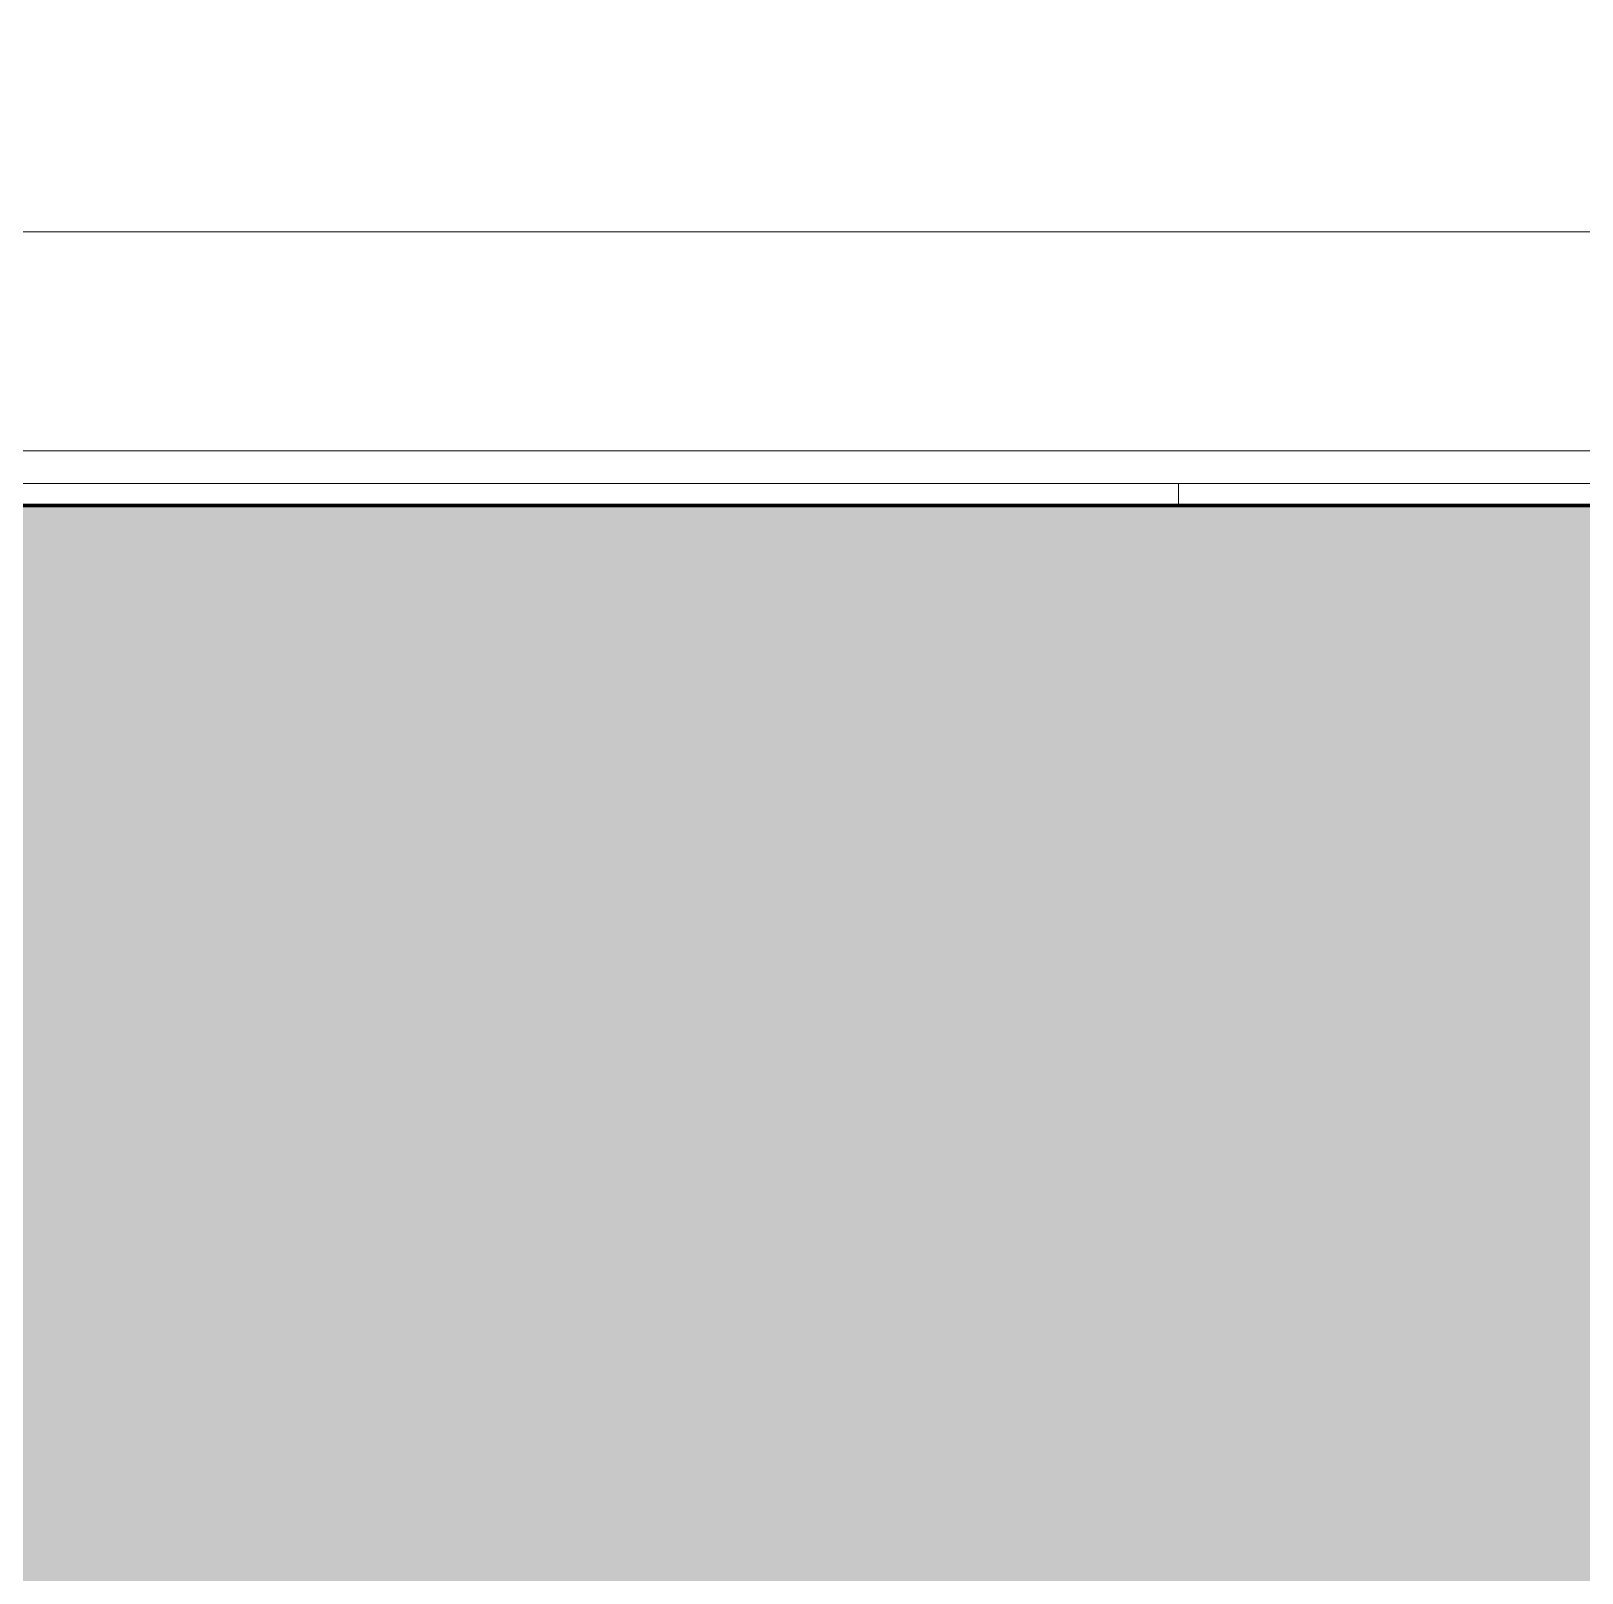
# Model space of a CAD drawing. Header units: millimetres. Extents: x -153298 to 620751, y -313239 to 250031.
# Drawn here: x 119925.4 to 120067.1, y -295094.3 to -294953.4 of the extents above; entities that cross this region are included whole.
import ezdxf

# ---------------------------------------------------------------- set-up
doc = ezdxf.new("R2010")
doc.units = ezdxf.units.MM
for name, pattern in [('Centre', [31.75, 6.35, -4.7625, 15.875, -4.7625]), ('DPA_Hidden 50', [3, 2, -1]), ('DPA_Hidden 500', [1.4, 0.8, -0.6])]:
    doc.linetypes.add(name, pattern=pattern)
for name, color, linetype, lineweight in [('A-DETL-GENF', 7, 'Continuous', 35), ('A-FLOR-FNSH', 7, 'Continuous', 70), ('A-FLOR-LEVL', 7, 'Continuous', 35), ('A-FLOR-PATT', 7, 'Continuous', 70), ('A-GENM', 7, 'Continuous', 9), ('A-GENM-HDLN', 7, 'DPA_Hidden 500', 9), ('A-GLAZ-CURT', 7, 'Continuous', 9)]:
    doc.layers.add(name, color=color, linetype=linetype, lineweight=lineweight)
pattern_1 = [(50, (108217.3, -305821.75), (728.737, -63.756), [76.2, -838.2]), (355, (108217.3, -305821.75), (-140.972, 764.228), [60.96, -670.56]), (100.451, (108278, -305827.1), (587.77, 700.467), [64.76, -712.36]), (46.184, (108217.3, -305618.55), (1084.316, -168.17), [114.3, -1257.3]), (96.636, (108307.7, -305632.6), (949.61, 989.71), [97.14, -1068.54]), (351.184, (108217.3, -305618.6), (949.62, 989.7), [91.44, -1005.84]), (21, (108318.9, -305669.35), (606.458, -409.06), [76.2, -838.2]), (326, (108318.9, -305669.35), (247.208, 736.753), [60.96, -670.56]), (71.451, (108369.44, -305703.44), (853.668, 327.685), [64.76, -712.36]), (37.5, (108217.3, -305821.75), (12.3547, 338.22), [33.528, -628.904, 33.528, -647.192, -673.1]), (37.5, (108217.3, -305821.75), (12.3547, 338.22), [-1343.152, 33.528, -639.572]), (7.5, (108217.3, -305821.75), (267.279, 400.722), [33.528, -354.584, 33.528, -613.664, -256.54]), (7.5, (108217.3, -305821.75), (267.279, 400.722), [-1035.304, 33.528, -223.012]), (327.5, (107990.73, -305821.75), (542.3633, -22.9153), [33.528, -220.472, 33.528, -758.952, -1051.56]), (327.5, (107990.73, -305821.75), (542.3633, -22.9153), [-1046.48, 33.528, -1018.032]), (317.5, (107889.13, -305821.75), (592.517, 101.707), [33.528, -296.672, 33.528, -492.76, -746.76]), (317.5, (107889.13, -305821.75), (592.517, 101.707), [-856.488, 33.528, -713.232])]

# ---------------------------------------------------------------- blocks, each defined once
blk = doc.blocks.new('DPA_CP_Fence Type D - Fence Post Left w MRTA Logo-17948346-2120-01 ENTRANCE 1 SECTION A')
at = {"layer": 'A-GLAZ-CURT', "color": 7}
for p, q in [((-864221.14, 101475), (-863160.29, 101475)), ((-863160.29, 101475), (-864221.14, 101475))]:
    blk.add_line(p, q, dxfattribs=at)
blk = doc.blocks.new('DPA_GM-Manhole Cover Type 2 - 900x900-V186-2120-01 ENTRANCE 1 SECTION A')
at = {"layer": 'A-GENM', "color": 7}
for p, q in [((-863220, 101452), (-863490, 101452)), ((-863490, 101452), (-863220, 101452)), ((-863140, 101452), (-863220, 101452)), ((-863220, 101452), (-863140, 101452)), ((-863220, 101450), (-863220, 101452)), ((-863220, 101450), (-863220, 101452)), ((-863125, 101450), (-864035, 101450)), ((-864035, 101450), (-863125, 101450)), ((-863130, 101450), (-864030, 101450)), ((-864030, 101450), (-863130, 101450)), ((-864020, 101450), (-863140, 101450)), ((-863140, 101450), (-864020, 101450)), ((-863220, 101450), (-863490, 101450)), ((-863490, 101450), (-863220, 101450)), ((-863140, 101450), (-863220, 101450)), ((-863220, 101450), (-863140, 101450))]:
    blk.add_line(p, q, dxfattribs=at)
at = {"layer": 'A-GENM-HDLN', "color": 7}
for p, q in [((-864180, 101450), (-862980, 101450)), ((-862980, 101450), (-864180, 101450)), ((-863125, 101450), (-864035, 101450)), ((-864035, 101450), (-863125, 101450))]:
    blk.add_line(p, q, dxfattribs=at)
blk = doc.blocks.new('DPA_Drainage Gutter_Landscape_Type A - DPA_Drainage Gutter_Landscape_Type A-17901946-2120-01 ENTRANCE 1 SECTION A')
at = {"layer": 'A-GENM', "color": 7}
for p, q in [((-863521.76, 101455), (-863126.76, 101455)), ((-863126.76, 101455), (-863521.76, 101455)), ((-863521.76, 101455), (-863126.76, 101455)), ((-863126.76, 101455), (-863521.76, 101455)), ((-863521.76, 101455), (-863126.76, 101455)), ((-863126.76, 101455), (-863521.76, 101455)), ((-863521.76, 101455), (-863126.76, 101455)), ((-863126.76, 101455), (-863521.76, 101455)), ((-863521.76, 101455), (-863126.76, 101455)), ((-863126.76, 101455), (-863521.76, 101455)), ((-863521.76, 101455), (-863126.76, 101455)), ((-863126.76, 101455), (-863521.76, 101455)), ((-863521.76, 101455), (-863126.76, 101455)), ((-863126.76, 101455), (-863521.76, 101455)), ((-863521.76, 101455), (-863126.76, 101455)), ((-863126.76, 101455), (-863521.76, 101455)), ((-863521.76, 101455), (-863126.76, 101455)), ((-863126.76, 101455), (-863521.76, 101455)), ((-863521.76, 101455), (-863126.76, 101455)), ((-863126.76, 101455), (-863521.76, 101455)), ((-863323.26, 101455), (-863245.76, 101455)), ((-863245.76, 101455), (-863323.26, 101455)), ((-863323.26, 101455), (-863245.76, 101455)), ((-863245.76, 101455), (-863323.26, 101455)), ((-863323.26, 101455), (-863245.76, 101455)), ((-863245.76, 101455), (-863323.26, 101455)), ((-863323.26, 101455), (-863245.76, 101455)), ((-863245.76, 101455), (-863323.26, 101455)), ((-863323.26, 101455), (-863245.76, 101455)), ((-863245.76, 101455), (-863323.26, 101455)), ((-863323.26, 101455), (-863245.76, 101455)), ((-863245.76, 101455), (-863323.26, 101455)), ((-863323.26, 101455), (-863245.76, 101455)), ((-863245.76, 101455), (-863323.26, 101455)), ((-863323.26, 101455), (-863245.76, 101455)), ((-863245.76, 101455), (-863323.26, 101455)), ((-863323.26, 101455), (-863245.76, 101455)), ((-863245.76, 101455), (-863323.26, 101455)), ((-863323.26, 101455), (-863245.76, 101455)), ((-863245.76, 101455), (-863323.26, 101455)), ((-863323.26, 101455), (-863245.76, 101455)), ((-863245.76, 101455), (-863323.26, 101455)), ((-863323.26, 101455), (-863245.76, 101455)), ((-863245.76, 101455), (-863323.26, 101455)), ((-863323.26, 101455), (-863245.76, 101455)), ((-863245.76, 101455), (-863323.26, 101455)), ((-863323.26, 101455), (-863245.76, 101455)), ((-863245.76, 101455), (-863323.26, 101455)), ((-863323.26, 101455), (-863245.76, 101455)), ((-863245.76, 101455), (-863323.26, 101455)), ((-863323.26, 101455), (-863245.76, 101455)), ((-863245.76, 101455), (-863323.26, 101455)), ((-863323.26, 101455), (-863245.76, 101455)), ((-863245.76, 101455), (-863323.26, 101455)), ((-863323.26, 101455), (-863245.76, 101455)), ((-863245.76, 101455), (-863323.26, 101455)), ((-863323.26, 101455), (-863245.76, 101455)), ((-863245.76, 101455), (-863323.26, 101455)), ((-863323.26, 101455), (-863245.76, 101455)), ((-863245.76, 101455), (-863323.26, 101455)), ((-863323.26, 101455), (-863245.76, 101455)), ((-863245.76, 101455), (-863323.26, 101455)), ((-863323.26, 101455), (-863245.76, 101455)), ((-863245.76, 101455), (-863323.26, 101455)), ((-863323.26, 101455), (-863245.76, 101455)), ((-863245.76, 101455), (-863323.26, 101455)), ((-863323.26, 101455), (-863245.76, 101455)), ((-863245.76, 101455), (-863323.26, 101455)), ((-863323.26, 101455), (-863245.76, 101455)), ((-863245.76, 101455), (-863323.26, 101455)), ((-863323.26, 101455), (-863245.76, 101455)), ((-863245.76, 101455), (-863323.26, 101455)), ((-863323.26, 101455), (-863245.76, 101455)), ((-863245.76, 101455), (-863323.26, 101455)), ((-863323.26, 101455), (-863245.76, 101455)), ((-863245.76, 101455), (-863323.26, 101455)), ((-863323.26, 101455), (-863245.76, 101455)), ((-863245.76, 101455), (-863323.26, 101455)), ((-863323.26, 101455), (-863245.76, 101455)), ((-863245.76, 101455), (-863323.26, 101455)), ((-863323.26, 101455), (-863245.76, 101455)), ((-863245.76, 101455), (-863323.26, 101455)), ((-863323.26, 101455), (-863245.76, 101455)), ((-863245.76, 101455), (-863323.26, 101455)), ((-863323.26, 101455), (-863245.76, 101455)), ((-863245.76, 101455), (-863323.26, 101455)), ((-863323.26, 101455), (-863245.76, 101455)), ((-863245.76, 101455), (-863323.26, 101455)), ((-863323.26, 101455), (-863245.76, 101455)), ((-863245.76, 101455), (-863323.26, 101455)), ((-863323.26, 101455), (-863245.76, 101455)), ((-863245.76, 101455), (-863323.26, 101455)), ((-863323.26, 101455), (-863245.76, 101455)), ((-863245.76, 101455), (-863323.26, 101455)), ((-863323.26, 101455), (-863245.76, 101455)), ((-863245.76, 101455), (-863323.26, 101455)), ((-863323.26, 101455), (-863245.76, 101455)), ((-863245.76, 101455), (-863323.26, 101455)), ((-863323.26, 101455), (-863245.76, 101455)), ((-863245.76, 101455), (-863323.26, 101455)), ((-863323.26, 101455), (-863245.76, 101455)), ((-863245.76, 101455), (-863323.26, 101455)), ((-863323.26, 101455), (-863245.76, 101455)), ((-863245.76, 101455), (-863323.26, 101455)), ((-863323.26, 101455), (-863245.76, 101455)), ((-863245.76, 101455), (-863323.26, 101455)), ((-863323.26, 101455), (-863245.76, 101455)), ((-863245.76, 101455), (-863323.26, 101455)), ((-863323.26, 101455), (-863245.76, 101455)), ((-863245.76, 101455), (-863323.26, 101455)), ((-863323.26, 101455), (-863245.76, 101455)), ((-863245.76, 101455), (-863323.26, 101455)), ((-863323.26, 101455), (-863245.76, 101455)), ((-863245.76, 101455), (-863323.26, 101455)), ((-863323.26, 101455), (-863245.76, 101455)), ((-863245.76, 101455), (-863323.26, 101455)), ((-863323.26, 101455), (-863245.76, 101455)), ((-863245.76, 101455), (-863323.26, 101455)), ((-863323.26, 101455), (-863245.76, 101455)), ((-863245.76, 101455), (-863323.26, 101455)), ((-863323.26, 101455), (-863245.76, 101455)), ((-863245.76, 101455), (-863323.26, 101455)), ((-863323.26, 101455), (-863245.76, 101455)), ((-863245.76, 101455), (-863323.26, 101455)), ((-863323.26, 101455), (-863245.76, 101455)), ((-863245.76, 101455), (-863323.26, 101455)), ((-863323.26, 101455), (-863245.76, 101455)), ((-863245.76, 101455), (-863323.26, 101455)), ((-863323.26, 101455), (-863245.76, 101455)), ((-863245.76, 101455), (-863323.26, 101455)), ((-863323.26, 101455), (-863245.76, 101455)), ((-863245.76, 101455), (-863323.26, 101455)), ((-863323.26, 101455), (-863245.76, 101455)), ((-863245.76, 101455), (-863323.26, 101455)), ((-863323.26, 101455), (-863245.76, 101455)), ((-863245.76, 101455), (-863323.26, 101455)), ((-863323.26, 101455), (-863245.76, 101455)), ((-863245.76, 101455), (-863323.26, 101455)), ((-863323.26, 101455), (-863245.76, 101455)), ((-863245.76, 101455), (-863323.26, 101455)), ((-863323.26, 101455), (-863245.76, 101455)), ((-863245.76, 101455), (-863323.26, 101455)), ((-863323.26, 101455), (-863245.76, 101455)), ((-863245.76, 101455), (-863323.26, 101455)), ((-863323.26, 101455), (-863245.76, 101455)), ((-863245.76, 101455), (-863323.26, 101455)), ((-863323.26, 101455), (-863245.76, 101455)), ((-863245.76, 101455), (-863323.26, 101455)), ((-863323.26, 101455), (-863245.76, 101455)), ((-863245.76, 101455), (-863323.26, 101455)), ((-863323.26, 101455), (-863245.76, 101455)), ((-863245.76, 101455), (-863323.26, 101455)), ((-863323.26, 101455), (-863245.76, 101455)), ((-863245.76, 101455), (-863323.26, 101455)), ((-863323.26, 101455), (-863245.76, 101455)), ((-863245.76, 101455), (-863323.26, 101455)), ((-863323.26, 101455), (-863245.76, 101455)), ((-863245.76, 101455), (-863323.26, 101455)), ((-863323.26, 101455), (-863245.76, 101455)), ((-863245.76, 101455), (-863323.26, 101455)), ((-863323.26, 101455), (-863245.76, 101455)), ((-863245.76, 101455), (-863323.26, 101455)), ((-863323.26, 101455), (-863245.76, 101455)), ((-863245.76, 101455), (-863323.26, 101455)), ((-863323.26, 101455), (-863245.76, 101455)), ((-863245.76, 101455), (-863323.26, 101455)), ((-863323.26, 101455), (-863245.76, 101455)), ((-863245.76, 101455), (-863323.26, 101455)), ((-863323.26, 101455), (-863245.76, 101455)), ((-863245.76, 101455), (-863323.26, 101455)), ((-863323.26, 101455), (-863245.76, 101455)), ((-863245.76, 101455), (-863323.26, 101455)), ((-863323.26, 101455), (-863245.76, 101455)), ((-863245.76, 101455), (-863323.26, 101455)), ((-863323.26, 101455), (-863245.76, 101455)), ((-863245.76, 101455), (-863323.26, 101455)), ((-863323.26, 101455), (-863245.76, 101455)), ((-863245.76, 101455), (-863323.26, 101455)), ((-863323.26, 101455), (-863245.76, 101455)), ((-863245.76, 101455), (-863323.26, 101455)), ((-863323.26, 101455), (-863245.76, 101455)), ((-863245.76, 101455), (-863323.26, 101455)), ((-863323.26, 101455), (-863245.76, 101455)), ((-863245.76, 101455), (-863323.26, 101455)), ((-863323.26, 101455), (-863245.76, 101455)), ((-863245.76, 101455), (-863323.26, 101455)), ((-863323.26, 101455), (-863245.76, 101455)), ((-863245.76, 101455), (-863323.26, 101455)), ((-863323.26, 101455), (-863245.76, 101455)), ((-863245.76, 101455), (-863323.26, 101455)), ((-863323.26, 101455), (-863245.76, 101455)), ((-863245.76, 101455), (-863323.26, 101455)), ((-863323.26, 101455), (-863245.76, 101455)), ((-863245.76, 101455), (-863323.26, 101455)), ((-863323.26, 101455), (-863245.76, 101455)), ((-863245.76, 101455), (-863323.26, 101455)), ((-863323.26, 101455), (-863245.76, 101455)), ((-863245.76, 101455), (-863323.26, 101455)), ((-863323.26, 101455), (-863245.76, 101455)), ((-863245.76, 101455), (-863323.26, 101455)), ((-863323.26, 101455), (-863245.76, 101455)), ((-863245.76, 101455), (-863323.26, 101455)), ((-863323.26, 101455), (-863245.76, 101455)), ((-863245.76, 101455), (-863323.26, 101455)), ((-863323.26, 101455), (-863245.76, 101455)), ((-863245.76, 101455), (-863323.26, 101455)), ((-863323.26, 101455), (-863245.76, 101455)), ((-863245.76, 101455), (-863323.26, 101455)), ((-863323.26, 101455), (-863245.76, 101455)), ((-863245.76, 101455), (-863323.26, 101455)), ((-863323.26, 101455), (-863245.76, 101455)), ((-863245.76, 101455), (-863323.26, 101455)), ((-863323.26, 101455), (-863245.76, 101455)), ((-863245.76, 101455), (-863323.26, 101455)), ((-863323.26, 101455), (-863245.76, 101455)), ((-863245.76, 101455), (-863323.26, 101455)), ((-863323.26, 101455), (-863245.76, 101455)), ((-863245.76, 101455), (-863323.26, 101455)), ((-863323.26, 101455), (-863245.76, 101455)), ((-863245.76, 101455), (-863323.26, 101455)), ((-863323.26, 101455), (-863245.76, 101455)), ((-863245.76, 101455), (-863323.26, 101455)), ((-863323.26, 101455), (-863245.76, 101455)), ((-863245.76, 101455), (-863323.26, 101455)), ((-863323.26, 101455), (-863245.76, 101455)), ((-863245.76, 101455), (-863323.26, 101455)), ((-863323.26, 101455), (-863245.76, 101455)), ((-863245.76, 101455), (-863323.26, 101455)), ((-863323.26, 101455), (-863245.76, 101455)), ((-863245.76, 101455), (-863323.26, 101455)), ((-863323.26, 101455), (-863245.76, 101455)), ((-863245.76, 101455), (-863323.26, 101455)), ((-863323.26, 101455), (-863245.76, 101455)), ((-863245.76, 101455), (-863323.26, 101455)), ((-863323.26, 101455), (-863245.76, 101455)), ((-863245.76, 101455), (-863323.26, 101455)), ((-863323.26, 101455), (-863245.76, 101455)), ((-863245.76, 101455), (-863323.26, 101455)), ((-863323.26, 101455), (-863245.76, 101455)), ((-863245.76, 101455), (-863323.26, 101455)), ((-863323.26, 101455), (-863245.76, 101455)), ((-863245.76, 101455), (-863323.26, 101455)), ((-863323.26, 101455), (-863245.76, 101455)), ((-863245.76, 101455), (-863323.26, 101455)), ((-863323.26, 101455), (-863245.76, 101455)), ((-863245.76, 101455), (-863323.26, 101455)), ((-863323.26, 101455), (-863245.76, 101455)), ((-863245.76, 101455), (-863323.26, 101455)), ((-863323.26, 101455), (-863245.76, 101455)), ((-863245.76, 101455), (-863323.26, 101455)), ((-863323.26, 101455), (-863245.76, 101455)), ((-863245.76, 101455), (-863323.26, 101455)), ((-863323.26, 101455), (-863245.76, 101455)), ((-863245.76, 101455), (-863323.26, 101455)), ((-863323.26, 101455), (-863245.76, 101455)), ((-863245.76, 101455), (-863323.26, 101455)), ((-863323.26, 101455), (-863245.76, 101455)), ((-863245.76, 101455), (-863323.26, 101455)), ((-863323.26, 101455), (-863245.76, 101455)), ((-863245.76, 101455), (-863323.26, 101455)), ((-863323.26, 101455), (-863245.76, 101455)), ((-863245.76, 101455), (-863323.26, 101455)), ((-863323.26, 101455), (-863245.76, 101455)), ((-863245.76, 101455), (-863323.26, 101455)), ((-863323.26, 101455), (-863245.76, 101455)), ((-863245.76, 101455), (-863323.26, 101455)), ((-863323.26, 101455), (-863245.76, 101455)), ((-863245.76, 101455), (-863323.26, 101455)), ((-863323.26, 101455), (-863245.76, 101455)), ((-863245.76, 101455), (-863323.26, 101455)), ((-863323.26, 101455), (-863245.76, 101455)), ((-863245.76, 101455), (-863323.26, 101455)), ((-863323.26, 101455), (-863245.76, 101455)), ((-863245.76, 101455), (-863323.26, 101455)), ((-863323.26, 101455), (-863245.76, 101455)), ((-863245.76, 101455), (-863323.26, 101455)), ((-863323.26, 101455), (-863245.76, 101455)), ((-863245.76, 101455), (-863323.26, 101455)), ((-863323.26, 101455), (-863245.76, 101455)), ((-863245.76, 101455), (-863323.26, 101455)), ((-863323.26, 101455), (-863245.76, 101455)), ((-863245.76, 101455), (-863323.26, 101455)), ((-863323.26, 101455), (-863245.76, 101455)), ((-863245.76, 101455), (-863323.26, 101455)), ((-863323.26, 101455), (-863245.76, 101455)), ((-863245.76, 101455), (-863323.26, 101455)), ((-863323.26, 101455), (-863245.76, 101455)), ((-863245.76, 101455), (-863323.26, 101455)), ((-863323.26, 101455), (-863245.76, 101455)), ((-863245.76, 101455), (-863323.26, 101455)), ((-863323.26, 101455), (-863245.76, 101455)), ((-863245.76, 101455), (-863323.26, 101455)), ((-863323.26, 101455), (-863245.76, 101455)), ((-863245.76, 101455), (-863323.26, 101455)), ((-863323.26, 101455), (-863245.76, 101455)), ((-863245.76, 101455), (-863323.26, 101455)), ((-863323.26, 101455), (-863245.76, 101455)), ((-863245.76, 101455), (-863323.26, 101455)), ((-863323.26, 101455), (-863245.76, 101455)), ((-863245.76, 101455), (-863323.26, 101455)), ((-863323.26, 101455), (-863245.76, 101455)), ((-863245.76, 101455), (-863323.26, 101455)), ((-863323.26, 101455), (-863245.76, 101455)), ((-863245.76, 101455), (-863323.26, 101455)), ((-863323.26, 101455), (-863245.76, 101455)), ((-863245.76, 101455), (-863323.26, 101455)), ((-863323.26, 101455), (-863245.76, 101455)), ((-863245.76, 101455), (-863323.26, 101455)), ((-863323.26, 101455), (-863245.76, 101455)), ((-863245.76, 101455), (-863323.26, 101455)), ((-863323.26, 101455), (-863245.76, 101455)), ((-863245.76, 101455), (-863323.26, 101455)), ((-863323.26, 101455), (-863245.76, 101455)), ((-863245.76, 101455), (-863323.26, 101455)), ((-863323.26, 101455), (-863245.76, 101455)), ((-863245.76, 101455), (-863323.26, 101455)), ((-863323.26, 101455), (-863245.76, 101455)), ((-863245.76, 101455), (-863323.26, 101455)), ((-863323.26, 101455), (-863245.76, 101455)), ((-863245.76, 101455), (-863323.26, 101455)), ((-863323.26, 101455), (-863245.76, 101455)), ((-863245.76, 101455), (-863323.26, 101455)), ((-863323.26, 101455), (-863245.76, 101455)), ((-863245.76, 101455), (-863323.26, 101455)), ((-863323.26, 101455), (-863245.76, 101455)), ((-863245.76, 101455), (-863323.26, 101455)), ((-863323.26, 101455), (-863245.76, 101455)), ((-863245.76, 101455), (-863323.26, 101455)), ((-863323.26, 101455), (-863245.76, 101455)), ((-863245.76, 101455), (-863323.26, 101455)), ((-863323.26, 101455), (-863245.76, 101455)), ((-863245.76, 101455), (-863323.26, 101455)), ((-863323.26, 101455), (-863245.76, 101455)), ((-863245.76, 101455), (-863323.26, 101455)), ((-863323.26, 101455), (-863245.76, 101455)), ((-863245.76, 101455), (-863323.26, 101455)), ((-863323.26, 101455), (-863245.76, 101455)), ((-863245.76, 101455), (-863323.26, 101455)), ((-863323.26, 101455), (-863245.76, 101455)), ((-863245.76, 101455), (-863323.26, 101455)), ((-863323.26, 101455), (-863245.76, 101455)), ((-863245.76, 101455), (-863323.26, 101455)), ((-863323.26, 101455), (-863245.76, 101455)), ((-863245.76, 101455), (-863323.26, 101455)), ((-863323.26, 101455), (-863245.76, 101455)), ((-863245.76, 101455), (-863323.26, 101455)), ((-863323.26, 101455), (-863245.76, 101455)), ((-863245.76, 101455), (-863323.26, 101455)), ((-863323.26, 101455), (-863245.76, 101455)), ((-863245.76, 101455), (-863323.26, 101455)), ((-863323.26, 101455), (-863245.76, 101455)), ((-863245.76, 101455), (-863323.26, 101455)), ((-863323.26, 101455), (-863245.76, 101455)), ((-863245.76, 101455), (-863323.26, 101455)), ((-863323.26, 101455), (-863245.76, 101455)), ((-863245.76, 101455), (-863323.26, 101455)), ((-863323.26, 101455), (-863245.76, 101455)), ((-863245.76, 101455), (-863323.26, 101455)), ((-863323.26, 101455), (-863245.76, 101455)), ((-863245.76, 101455), (-863323.26, 101455)), ((-863323.26, 101455), (-863245.76, 101455)), ((-863245.76, 101455), (-863323.26, 101455)), ((-863323.26, 101455), (-863245.76, 101455)), ((-863245.76, 101455), (-863323.26, 101455)), ((-863323.26, 101455), (-863245.76, 101455)), ((-863245.76, 101455), (-863323.26, 101455)), ((-863323.26, 101455), (-863245.76, 101455)), ((-863245.76, 101455), (-863323.26, 101455)), ((-863323.26, 101455), (-863245.76, 101455)), ((-863245.76, 101455), (-863323.26, 101455)), ((-863323.26, 101455), (-863245.76, 101455)), ((-863245.76, 101455), (-863323.26, 101455)), ((-863323.26, 101455), (-863245.76, 101455)), ((-863245.76, 101455), (-863323.26, 101455)), ((-863323.26, 101455), (-863245.76, 101455)), ((-863245.76, 101455), (-863323.26, 101455)), ((-863323.26, 101455), (-863245.76, 101455)), ((-863245.76, 101455), (-863323.26, 101455)), ((-863323.26, 101455), (-863245.76, 101455)), ((-863245.76, 101455), (-863323.26, 101455)), ((-863323.26, 101455), (-863245.76, 101455)), ((-863245.76, 101455), (-863323.26, 101455)), ((-863323.26, 101455), (-863245.76, 101455)), ((-863245.76, 101455), (-863323.26, 101455)), ((-863323.26, 101455), (-863245.76, 101455)), ((-863245.76, 101455), (-863323.26, 101455)), ((-863323.26, 101455), (-863245.76, 101455)), ((-863245.76, 101455), (-863323.26, 101455)), ((-863323.26, 101455), (-863245.76, 101455)), ((-863245.76, 101455), (-863323.26, 101455)), ((-863323.26, 101455), (-863245.76, 101455)), ((-863245.76, 101455), (-863323.26, 101455)), ((-863323.26, 101455), (-863245.76, 101455)), ((-863245.76, 101455), (-863323.26, 101455)), ((-863323.26, 101455), (-863245.76, 101455)), ((-863245.76, 101455), (-863323.26, 101455)), ((-863323.26, 101455), (-863245.76, 101455)), ((-863245.76, 101455), (-863323.26, 101455)), ((-863323.26, 101455), (-863245.76, 101455)), ((-863245.76, 101455), (-863323.26, 101455)), ((-863323.26, 101455), (-863245.76, 101455)), ((-863245.76, 101455), (-863323.26, 101455)), ((-863323.26, 101455), (-863245.76, 101455)), ((-863245.76, 101455), (-863323.26, 101455)), ((-863323.26, 101455), (-863245.76, 101455)), ((-863245.76, 101455), (-863323.26, 101455)), ((-863323.26, 101455), (-863245.76, 101455)), ((-863245.76, 101455), (-863323.26, 101455)), ((-863323.26, 101455), (-863245.76, 101455)), ((-863245.76, 101455), (-863323.26, 101455)), ((-863323.26, 101455), (-863245.76, 101455)), ((-863245.76, 101455), (-863323.26, 101455)), ((-863323.26, 101455), (-863245.76, 101455)), ((-863245.76, 101455), (-863323.26, 101455)), ((-863323.26, 101455), (-863245.76, 101455)), ((-863245.76, 101455), (-863323.26, 101455)), ((-863323.26, 101455), (-863245.76, 101455)), ((-863245.76, 101455), (-863323.26, 101455)), ((-863323.26, 101455), (-863245.76, 101455)), ((-863245.76, 101455), (-863323.26, 101455)), ((-863323.26, 101455), (-863245.76, 101455)), ((-863245.76, 101455), (-863323.26, 101455)), ((-863323.26, 101455), (-863245.76, 101455)), ((-863245.76, 101455), (-863323.26, 101455)), ((-863323.26, 101455), (-863245.76, 101455)), ((-863245.76, 101455), (-863323.26, 101455)), ((-863323.26, 101455), (-863245.76, 101455)), ((-863245.76, 101455), (-863323.26, 101455)), ((-863323.26, 101455), (-863245.76, 101455)), ((-863245.76, 101455), (-863323.26, 101455)), ((-863323.26, 101455), (-863245.76, 101455)), ((-863245.76, 101455), (-863323.26, 101455)), ((-863323.26, 101455), (-863245.76, 101455)), ((-863245.76, 101455), (-863323.26, 101455)), ((-863323.26, 101455), (-863245.76, 101455)), ((-863245.76, 101455), (-863323.26, 101455)), ((-863323.26, 101455), (-863245.76, 101455)), ((-863245.76, 101455), (-863323.26, 101455)), ((-863323.26, 101455), (-863245.76, 101455)), ((-863245.76, 101455), (-863323.26, 101455)), ((-863323.26, 101455), (-863245.76, 101455)), ((-863245.76, 101455), (-863323.26, 101455)), ((-863323.26, 101455), (-863245.76, 101455)), ((-863245.76, 101455), (-863323.26, 101455)), ((-863323.26, 101455), (-863245.76, 101455)), ((-863245.76, 101455), (-863323.26, 101455)), ((-863323.26, 101455), (-863245.76, 101455)), ((-863245.76, 101455), (-863323.26, 101455)), ((-863323.26, 101455), (-863245.76, 101455)), ((-863245.76, 101455), (-863323.26, 101455)), ((-863323.26, 101455), (-863245.76, 101455)), ((-863245.76, 101455), (-863323.26, 101455)), ((-863323.26, 101455), (-863245.76, 101455)), ((-863245.76, 101455), (-863323.26, 101455)), ((-863323.26, 101455), (-863245.76, 101455)), ((-863245.76, 101455), (-863323.26, 101455)), ((-863323.26, 101455), (-863245.76, 101455)), ((-863245.76, 101455), (-863323.26, 101455)), ((-863323.26, 101455), (-863245.76, 101455)), ((-863245.76, 101455), (-863323.26, 101455)), ((-863323.26, 101455), (-863245.76, 101455)), ((-863245.76, 101455), (-863323.26, 101455)), ((-863323.26, 101455), (-863245.76, 101455)), ((-863245.76, 101455), (-863323.26, 101455)), ((-863323.26, 101455), (-863245.76, 101455)), ((-863245.76, 101455), (-863323.26, 101455)), ((-863323.26, 101455), (-863245.76, 101455)), ((-863245.76, 101455), (-863323.26, 101455)), ((-863323.26, 101455), (-863245.76, 101455)), ((-863245.76, 101455), (-863323.26, 101455)), ((-863323.26, 101455), (-863245.76, 101455)), ((-863245.76, 101455), (-863323.26, 101455)), ((-863323.26, 101455), (-863245.76, 101455)), ((-863245.76, 101455), (-863323.26, 101455)), ((-863323.26, 101455), (-863245.76, 101455)), ((-863245.76, 101455), (-863323.26, 101455)), ((-863323.26, 101455), (-863245.76, 101455)), ((-863245.76, 101455), (-863323.26, 101455)), ((-863323.26, 101455), (-863245.76, 101455)), ((-863245.76, 101455), (-863323.26, 101455)), ((-863323.26, 101455), (-863245.76, 101455)), ((-863245.76, 101455), (-863323.26, 101455)), ((-863323.26, 101455), (-863245.76, 101455)), ((-863245.76, 101455), (-863323.26, 101455)), ((-863323.26, 101455), (-863245.76, 101455)), ((-863245.76, 101455), (-863323.26, 101455)), ((-863323.26, 101455), (-863245.76, 101455)), ((-863245.76, 101455), (-863323.26, 101455)), ((-863323.26, 101455), (-863245.76, 101455)), ((-863245.76, 101455), (-863323.26, 101455)), ((-863323.26, 101455), (-863245.76, 101455)), ((-863245.76, 101455), (-863323.26, 101455)), ((-863323.26, 101455), (-863245.76, 101455)), ((-863245.76, 101455), (-863323.26, 101455)), ((-863323.26, 101455), (-863245.76, 101455)), ((-863245.76, 101455), (-863323.26, 101455)), ((-863323.26, 101455), (-863245.76, 101455)), ((-863245.76, 101455), (-863323.26, 101455)), ((-863323.26, 101455), (-863245.76, 101455)), ((-863245.76, 101455), (-863323.26, 101455)), ((-863323.26, 101455), (-863245.76, 101455)), ((-863245.76, 101455), (-863323.26, 101455)), ((-863323.26, 101455), (-863245.76, 101455)), ((-863245.76, 101455), (-863323.26, 101455)), ((-863323.26, 101455), (-863245.76, 101455)), ((-863245.76, 101455), (-863323.26, 101455)), ((-863323.26, 101455), (-863245.76, 101455)), ((-863245.76, 101455), (-863323.26, 101455)), ((-863323.26, 101455), (-863245.76, 101455)), ((-863245.76, 101455), (-863323.26, 101455)), ((-863323.26, 101455), (-863245.76, 101455)), ((-863245.76, 101455), (-863323.26, 101455)), ((-863323.26, 101455), (-863245.76, 101455)), ((-863245.76, 101455), (-863323.26, 101455)), ((-863323.26, 101455), (-863245.76, 101455)), ((-863245.76, 101455), (-863323.26, 101455)), ((-863323.26, 101455), (-863245.76, 101455)), ((-863245.76, 101455), (-863323.26, 101455)), ((-863323.26, 101455), (-863245.76, 101455)), ((-863245.76, 101455), (-863323.26, 101455)), ((-863323.26, 101455), (-863245.76, 101455)), ((-863245.76, 101455), (-863323.26, 101455)), ((-863323.26, 101455), (-863245.76, 101455)), ((-863245.76, 101455), (-863323.26, 101455)), ((-863323.26, 101455), (-863245.76, 101455)), ((-863245.76, 101455), (-863323.26, 101455)), ((-863323.26, 101455), (-863245.76, 101455)), ((-863245.76, 101455), (-863323.26, 101455)), ((-863323.26, 101455), (-863245.76, 101455)), ((-863245.76, 101455), (-863323.26, 101455)), ((-863323.26, 101455), (-863245.76, 101455)), ((-863245.76, 101455), (-863323.26, 101455)), ((-863323.26, 101455), (-863245.76, 101455)), ((-863245.76, 101455), (-863323.26, 101455)), ((-863323.26, 101455), (-863245.76, 101455)), ((-863245.76, 101455), (-863323.26, 101455)), ((-863323.26, 101455), (-863245.76, 101455)), ((-863245.76, 101455), (-863323.26, 101455)), ((-863323.26, 101455), (-863245.76, 101455)), ((-863245.76, 101455), (-863323.26, 101455)), ((-863323.26, 101455), (-863245.76, 101455)), ((-863245.76, 101455), (-863323.26, 101455)), ((-863323.26, 101455), (-863245.76, 101455)), ((-863245.76, 101455), (-863323.26, 101455)), ((-863323.26, 101455), (-863245.76, 101455)), ((-863245.76, 101455), (-863323.26, 101455)), ((-863323.26, 101455), (-863245.76, 101455)), ((-863245.76, 101455), (-863323.26, 101455)), ((-863323.26, 101455), (-863245.76, 101455)), ((-863245.76, 101455), (-863323.26, 101455)), ((-863323.26, 101455), (-863245.76, 101455)), ((-863245.76, 101455), (-863323.26, 101455)), ((-863323.26, 101455), (-863245.76, 101455)), ((-863245.76, 101455), (-863323.26, 101455)), ((-863323.26, 101455), (-863245.76, 101455)), ((-863245.76, 101455), (-863323.26, 101455)), ((-863323.26, 101455), (-863245.76, 101455)), ((-863245.76, 101455), (-863323.26, 101455)), ((-863323.26, 101455), (-863245.76, 101455)), ((-863245.76, 101455), (-863323.26, 101455)), ((-863323.26, 101455), (-863245.76, 101455)), ((-863245.76, 101455), (-863323.26, 101455)), ((-863323.26, 101455), (-863245.76, 101455)), ((-863245.76, 101455), (-863323.26, 101455)), ((-863323.26, 101455), (-863245.76, 101455)), ((-863245.76, 101455), (-863323.26, 101455)), ((-863323.26, 101455), (-863245.76, 101455)), ((-863245.76, 101455), (-863323.26, 101455)), ((-863323.26, 101455), (-863245.76, 101455)), ((-863245.76, 101455), (-863323.26, 101455)), ((-863323.26, 101455), (-863245.76, 101455)), ((-863245.76, 101455), (-863323.26, 101455)), ((-863323.26, 101455), (-863245.76, 101455)), ((-863245.76, 101455), (-863323.26, 101455)), ((-863323.26, 101455), (-863245.76, 101455)), ((-863245.76, 101455), (-863323.26, 101455)), ((-863323.26, 101455), (-863245.76, 101455)), ((-863245.76, 101455), (-863323.26, 101455)), ((-863323.26, 101455), (-863245.76, 101455)), ((-863245.76, 101455), (-863323.26, 101455)), ((-863323.26, 101455), (-863245.76, 101455)), ((-863245.76, 101455), (-863323.26, 101455)), ((-863323.26, 101455), (-863245.76, 101455)), ((-863245.76, 101455), (-863323.26, 101455)), ((-863323.26, 101455), (-863245.76, 101455)), ((-863245.76, 101455), (-863323.26, 101455)), ((-863323.26, 101455), (-863245.76, 101455)), ((-863245.76, 101455), (-863323.26, 101455)), ((-863323.26, 101455), (-863245.76, 101455)), ((-863245.76, 101455), (-863323.26, 101455)), ((-863323.26, 101455), (-863245.76, 101455)), ((-863245.76, 101455), (-863323.26, 101455)), ((-863323.26, 101455), (-863245.76, 101455)), ((-863245.76, 101455), (-863323.26, 101455)), ((-863323.26, 101455), (-863245.76, 101455)), ((-863245.76, 101455), (-863323.26, 101455)), ((-863323.26, 101455), (-863245.76, 101455)), ((-863245.76, 101455), (-863323.26, 101455)), ((-863323.26, 101455), (-863245.76, 101455)), ((-863245.76, 101455), (-863323.26, 101455)), ((-863323.26, 101455), (-863245.76, 101455)), ((-863245.76, 101455), (-863323.26, 101455)), ((-863323.26, 101455), (-863245.76, 101455)), ((-863245.76, 101455), (-863323.26, 101455)), ((-863323.26, 101455), (-863245.76, 101455)), ((-863245.76, 101455), (-863323.26, 101455)), ((-863323.26, 101455), (-863245.76, 101455)), ((-863245.76, 101455), (-863323.26, 101455)), ((-863323.26, 101455), (-863245.76, 101455)), ((-863245.76, 101455), (-863323.26, 101455)), ((-863323.26, 101455), (-863245.76, 101455)), ((-863245.76, 101455), (-863323.26, 101455)), ((-863323.26, 101455), (-863245.76, 101455)), ((-863245.76, 101455), (-863323.26, 101455)), ((-863323.26, 101455), (-863245.76, 101455)), ((-863245.76, 101455), (-863323.26, 101455)), ((-863323.26, 101455), (-863245.76, 101455)), ((-863245.76, 101455), (-863323.26, 101455)), ((-863323.26, 101455), (-863245.76, 101455)), ((-863245.76, 101455), (-863323.26, 101455)), ((-863238.76, 101455), (-863138.76, 101455)), ((-863138.76, 101455), (-863238.76, 101455)), ((-863238.76, 101455), (-863138.76, 101455)), ((-863138.76, 101455), (-863238.76, 101455)), ((-863238.76, 101455), (-863138.76, 101455)), ((-863138.76, 101455), (-863238.76, 101455)), ((-863238.76, 101455), (-863138.76, 101455)), ((-863138.76, 101455), (-863238.76, 101455)), ((-863238.76, 101455), (-863138.76, 101455)), ((-863138.76, 101455), (-863238.76, 101455)), ((-863238.76, 101455), (-863138.76, 101455)), ((-863138.76, 101455), (-863238.76, 101455)), ((-863238.76, 101455), (-863138.76, 101455)), ((-863138.76, 101455), (-863238.76, 101455)), ((-863238.76, 101455), (-863138.76, 101455)), ((-863138.76, 101455), (-863238.76, 101455)), ((-863238.76, 101455), (-863138.76, 101455)), ((-863138.76, 101455), (-863238.76, 101455)), ((-863238.76, 101455), (-863138.76, 101455)), ((-863138.76, 101455), (-863238.76, 101455))]:
    blk.add_line(p, q, dxfattribs=at)
blk = doc.blocks.new('DPA_Drainage Gutter_Landscape_Type A - DPA_Drainage Gutter_Landscape_Type A-17901847-2120-01 ENTRANCE 1 SECTION A')
at = {"layer": 'A-GENM', "color": 7}
for p, q in [((-863126.07, 101455), (-863721.07, 101455)), ((-863720.19, 101455), (-863125.19, 101455)), ((-863714.06, 101455), (-863133.06, 101455)), ((-863132.83, 101455), (-863713.83, 101455)), ((-863713.44, 101455), (-863132.44, 101455)), ((-863132.22, 101455), (-863713.22, 101455)), ((-863319.82, 101455), (-863306.82, 101455)), ((-863306.64, 101455), (-863319.64, 101455)), ((-863319.63, 101455), (-863306.63, 101455)), ((-863306.46, 101455), (-863319.46, 101455)), ((-863299.82, 101455), (-863286.82, 101455)), ((-863286.64, 101455), (-863299.64, 101455)), ((-863299.63, 101455), (-863286.63, 101455)), ((-863286.46, 101455), (-863299.46, 101455)), ((-863279.82, 101455), (-863266.82, 101455)), ((-863266.65, 101455), (-863279.64, 101455)), ((-863279.63, 101455), (-863266.63, 101455)), ((-863266.46, 101455), (-863279.46, 101455)), ((-863259.82, 101455), (-863247.06, 101455)), ((-863247.06, 101455), (-863259.65, 101455)), ((-863259.63, 101455), (-863247.06, 101455)), ((-863247.06, 101455), (-863259.46, 101455)), ((-863239.82, 101455), (-863226.82, 101455)), ((-863226.65, 101455), (-863239.65, 101455)), ((-863239.63, 101455), (-863226.63, 101455)), ((-863226.46, 101455), (-863239.46, 101455)), ((-863219.82, 101455), (-863206.82, 101455)), ((-863206.65, 101455), (-863219.65, 101455)), ((-863219.63, 101455), (-863206.63, 101455)), ((-863206.46, 101455), (-863219.46, 101455)), ((-863199.82, 101455), (-863186.82, 101455)), ((-863186.65, 101455), (-863199.65, 101455)), ((-863199.63, 101455), (-863186.63, 101455)), ((-863186.46, 101455), (-863199.46, 101455))]:
    blk.add_line(p, q, dxfattribs=at)
blk = doc.blocks.new('DPA_AN_Callout - DPA_AN_Callout-15644517-2120-01 ENTRANCE 1 SECTION A')
at = {"layer": 'A-DETL-GENF', "color": 7, "linetype": 'DPA_Hidden 50', "lineweight": 50}
blk.add_arc((-863699.36, 101854.98), 500, 270, 0, dxfattribs=at)

msp = doc.modelspace()

# ---------------------------------------------------------------- hatches: boundary and pattern name
at = {"layer": 'A-FLOR-PATT', "lineweight": 9}
h = msp.add_hatch(dxfattribs=at)
h.set_pattern_fill('FP_1', style=0, pattern_type=2)
h.set_pattern_definition(pattern_1)
h.paths.add_polyline_path([(88643.88, -295146.753), (88643.88, -294996.753), (83823.5551, -294996.753), (83823.5551, -295146.753), (88534.7835, -295146.753)])
h.paths.add_polyline_path([(132984.0657, -295096.753), (134107.0489, -295096.753), (134107.0489, -294996.753), (132919.0657, -294996.753), (132919.0657, -295016.753), (132896.5657, -295016.753), (132896.5657, -295021.753), (132984.0657, -295021.753), (132984.0657, -295046.1158)])
h.paths.add_polyline_path([(132689.0657, -295096.753), (132689.0657, -295021.753), (132776.5657, -295021.753), (132776.5657, -295016.753), (132754.0657, -295016.753), (132754.0657, -294996.753), (116617.88, -294996.753), (116617.88, -295053.5424), (116692.5163, -295096.753), (132602.2781, -295096.753)])
h = msp.add_hatch(dxfattribs=at)
h.set_pattern_fill('FP_1', style=0, pattern_type=2)
h.set_pattern_definition(pattern_1)
h.paths.add_polyline_path([(88643.88, -295146.753), (88643.88, -294996.753), (83823.5551, -294996.753), (83823.5551, -295146.753), (88534.7835, -295146.753)])
h.paths.add_polyline_path([(132984.0657, -295096.753), (134107.0489, -295096.753), (134107.0489, -294996.753), (132919.0657, -294996.753), (132919.0657, -295016.753), (132896.5657, -295016.753), (132896.5657, -295021.753), (132984.0657, -295021.753), (132984.0657, -295046.1158)])
h.paths.add_polyline_path([(132689.0657, -295096.753), (132689.0657, -295021.753), (132776.5657, -295021.753), (132776.5657, -295016.753), (132754.0657, -295016.753), (132754.0657, -294996.753), (116617.88, -294996.753), (116617.88, -295053.5424), (116692.5163, -295096.753), (132602.2781, -295096.753)])

# ---------------------------------------------------------------- linework, layer by layer
at = {"layer": 'A-FLOR-FNSH', "color": 7}
msp.add_line((134107.0489, -294996.753), (116617.88, -294996.753), dxfattribs=at)
at = {"layer": 'A-FLOR-LEVL', "color": 7, "linetype": 'Centre', "lineweight": 9}
msp.add_line((80346.0738, -294996.753), (144086.7932, -294996.753), dxfattribs=at)

# ---------------------------------------------------------------- block references
at = {"layer": 'A-DETL-GENF', "color": 7}
msp.add_blockref('DPA_AN_Callout - DPA_AN_Callout-15644517-2120-01 ENTRANCE 1 SECTION A', (983250.2539, -396446.753), dxfattribs=at)
at = {"layer": 'A-GENM', "color": 7}
for name in ['DPA_Drainage Gutter_Landscape_Type A - DPA_Drainage Gutter_Landscape_Type A-17901847-2120-01 ENTRANCE 1 SECTION A', 'DPA_Drainage Gutter_Landscape_Type A - DPA_Drainage Gutter_Landscape_Type A-17901946-2120-01 ENTRANCE 1 SECTION A', 'DPA_GM-Manhole Cover Type 2 - 900x900-V186-2120-01 ENTRANCE 1 SECTION A']:
    msp.add_blockref(name, (983250.2539, -396446.753), dxfattribs=at)
at = {"layer": 'A-GLAZ-CURT', "color": 7}
msp.add_blockref('DPA_CP_Fence Type D - Fence Post Left w MRTA Logo-17948346-2120-01 ENTRANCE 1 SECTION A', (983250.2539, -396446.753), dxfattribs=at)

doc.saveas('drawing.dxf')
